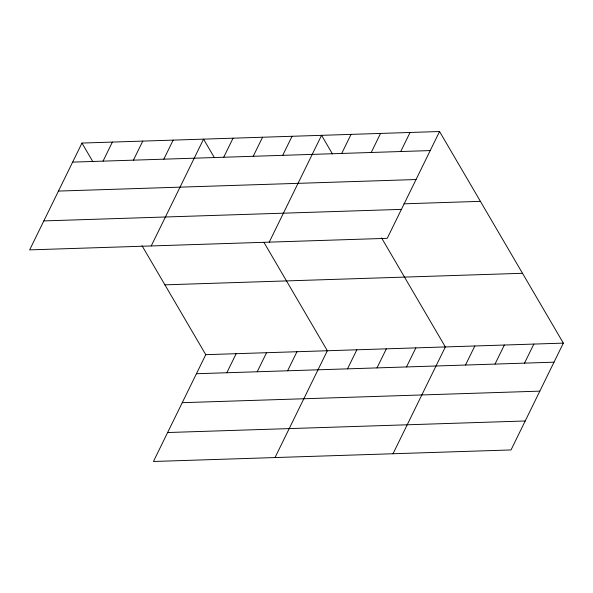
<?xml version="1.0" encoding="UTF-8"?>
<svg xmlns="http://www.w3.org/2000/svg" width="593" height="593" viewBox="0 0 593 593"><rect width="100%" height="100%" fill="white"/><g stroke="black" fill="none" stroke-linecap="round" stroke-linejoin="round"><path stroke-width="0.89" d="M81.975 143.061L29.65 249.875L387.236 238.327L439.561 131.52L81.975 143.061L92.871 161.689M103.034 161.14L112.373 142.083M133.432 160.154L142.765 141.104M163.824 159.176L173.163 140.118M151.23 245.947L203.555 139.14L214.451 157.76M223.717 157.241L233.056 138.184M253.218 156.293L262.558 137.235M282.72 155.336L292.06 136.279M142.001 245.672L205.764 354.673L153.439 461.48L511.025 449.939L563.35 343.125L439.561 131.52M269.229 242.137L321.554 135.33L332.451 153.95M226.822 372.745L236.162 353.687M341.724 153.431L351.056 134.374M257.221 371.767L266.553 352.709M371.225 152.483L380.558 133.425M287.612 370.781L296.952 351.723M400.727 151.526L410.06 132.469M275.019 457.559L327.343 350.745L264.048 242.544M347.513 368.846L356.845 349.796M377.007 367.897L386.347 348.84M406.509 366.941L415.849 347.891M393.018 453.749L445.35 346.935L381.581 237.934M465.512 365.036L474.845 345.978M495.014 364.087L504.346 345.03M524.516 363.131L533.848 344.073M72.642 162.119L430.221 150.578M58.455 191.079L416.034 179.531M403.892 203.822L480.412 201.346M43.838 220.915L401.424 209.373M164.913 284.84L522.5 273.291M205.764 354.673L563.35 343.125M196.431 373.731L554.018 362.182M182.244 402.684L539.83 391.143M167.626 432.527L525.213 420.978"/></g></svg>
